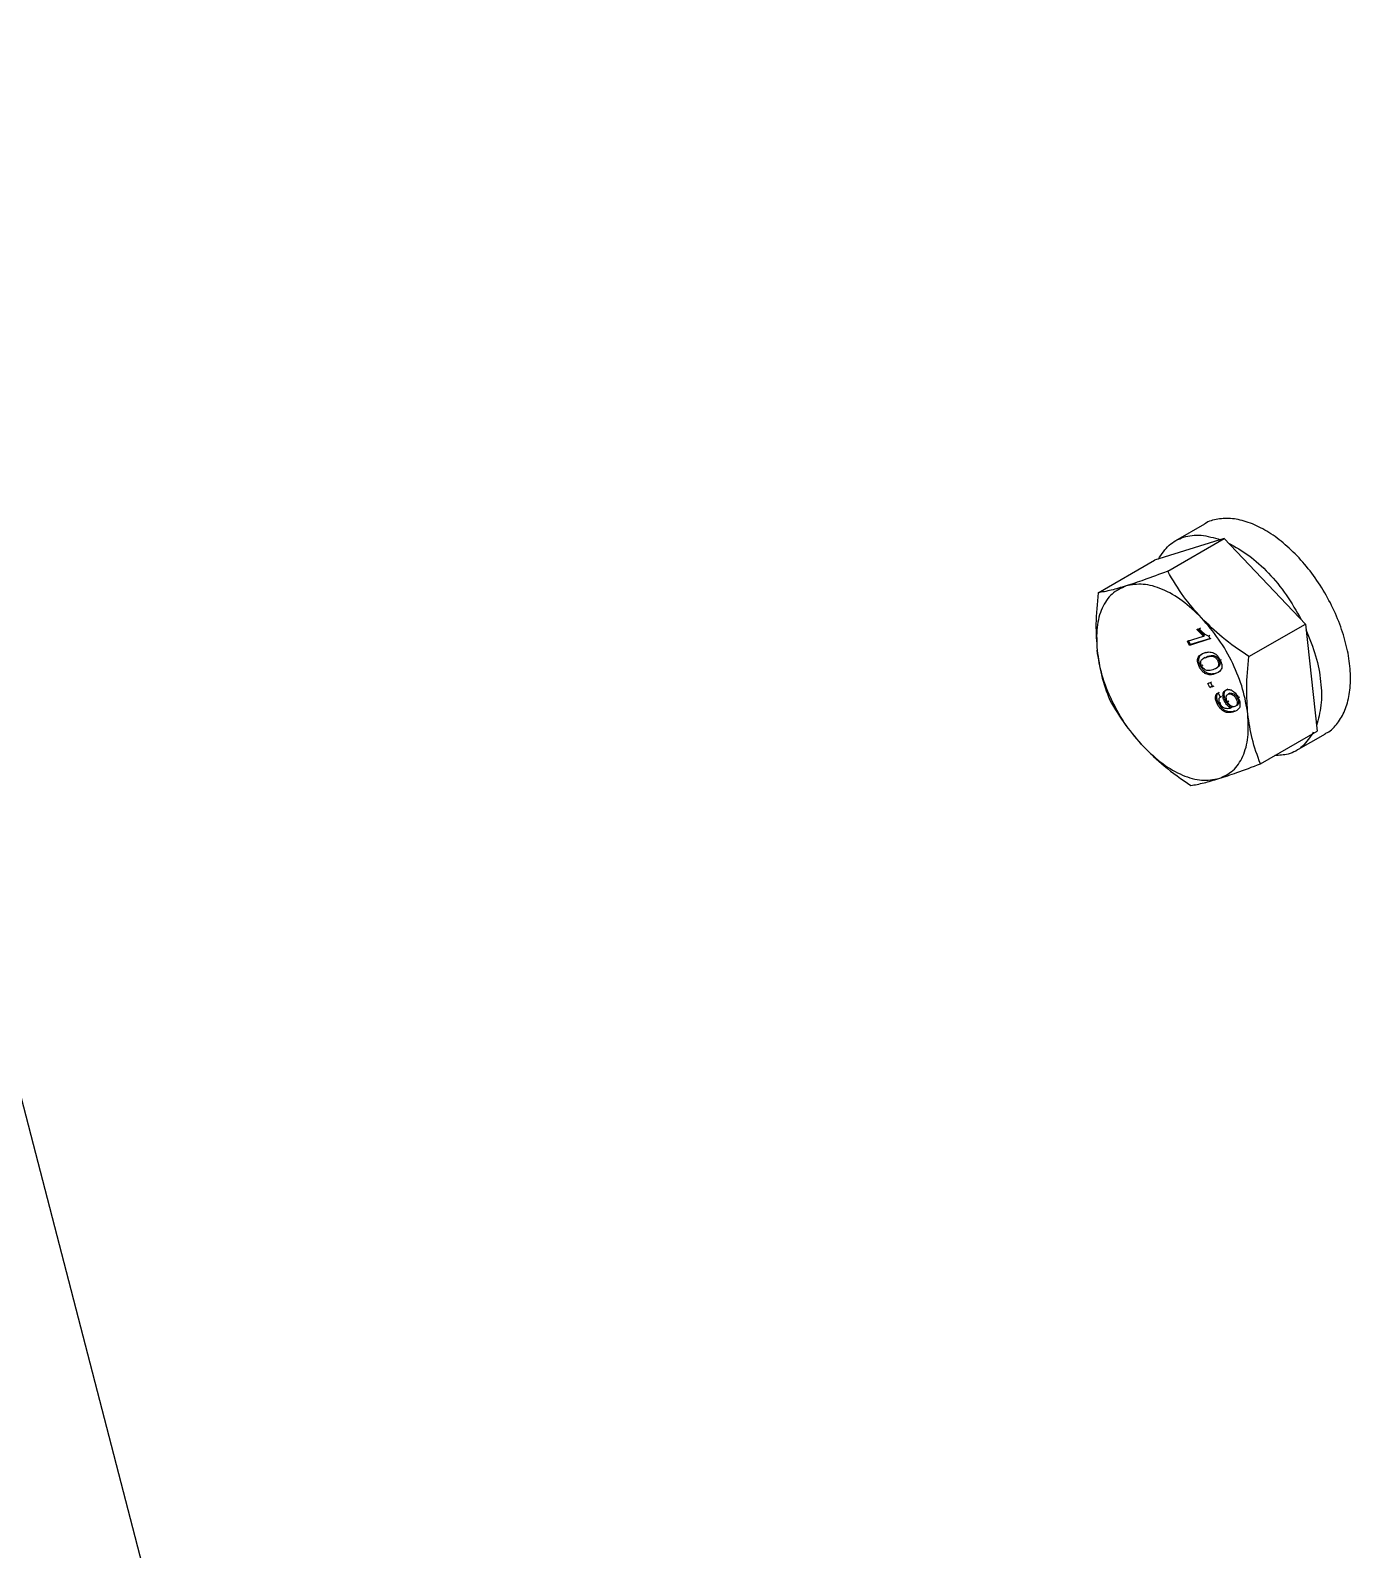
# Model space of a CAD drawing. Header units: millimetres. Extents: x 861 to 27901, y 673 to 17923.
# Drawn here: x 22868.8 to 23014.9, y 7504.6 to 7672.7 of the extents above; entities that cross this region are included whole.
import ezdxf

# ---------------------------------------------------------------- set-up
doc = ezdxf.new("R2010")
doc.units = ezdxf.units.MM
doc.header["$LTSCALE"] = 33.3

msp = doc.modelspace()

# ---------------------------------------------------------------- linework, layer by layer
at = {"color": 7, "linetype": 'Continuous', "lineweight": 25}
for p, q in [((22808.89, 7781.71), (22937.83, 7284.52)), ((22998.7, 7618.04), (22995.48, 7616.19)), ((23000.89, 7616.45), (22993.19, 7614.05)), ((22994.63, 7612.83), (23000.89, 7616.45)), ((23000.89, 7616.45), (23009.87, 7606.99)), ((22986.94, 7610.44), (22993.19, 7614.05)), ((22997.84, 7606.38), (22998.11, 7606.47)), ((22997.84, 7606.38), (22997.98, 7606.47)), ((22998.58, 7605.65), (22997.84, 7606.38)), ((22998.72, 7605.73), (22997.98, 7606.47)), ((22998.11, 7606.47), (22998.25, 7606.55)), ((23003.61, 7603.38), (23009.87, 7606.99)), ((23009.87, 7606.99), (23011.15, 7595.13)), ((22996.81, 7605.09), (22998.58, 7605.65)), ((22996.81, 7605.09), (22996.95, 7605.17)), ((22997.03, 7604.62), (22996.81, 7605.09)), ((22997.17, 7604.71), (22996.95, 7605.17)), ((22999.31, 7605.34), (22997.03, 7604.62)), ((22997.03, 7604.62), (22997.17, 7604.71)), ((22999.27, 7605.36), (22997.17, 7604.71)), ((22998.58, 7605.65), (22998.72, 7605.73)), ((22999.31, 7605.72), (22999.17, 7605.64)), ((22999.17, 7605.64), (22999.31, 7605.34)), ((22999.31, 7605.34), (22999.45, 7605.42)), ((22997.96, 7603.16), (22998.1, 7603.24)), ((22998.75, 7603.28), (22998.61, 7603.2)), ((22998.72, 7603.81), (22998.86, 7603.89)), ((22998.76, 7603.26), (22999.09, 7603.42)), ((22999.09, 7603.42), (22998.95, 7603.34)), ((22999.78, 7603.36), (22999.92, 7603.44)), ((23000.31, 7603), (23000.17, 7602.92)), ((23000.44, 7603), (23000.58, 7603.08)), ((22998.27, 7602.36), (22998.13, 7602.28)), ((22998.53, 7602.44), (22998.39, 7602.36)), ((22999.96, 7602.07), (23000.1, 7602.15)), ((22999.06, 7600.41), (22999.35, 7600.51)), ((22999.06, 7600.41), (22999.2, 7600.5)), ((22999.28, 7599.95), (22999.06, 7600.41)), ((22999.58, 7600.04), (22999.28, 7599.95)), ((22999.28, 7599.95), (22999.42, 7600.03)), ((22999.35, 7600.51), (22999.49, 7600.59)), ((22999.35, 7600.51), (22999.58, 7600.04)), ((22999.56, 7600.07), (22999.42, 7600.03)), ((22999.72, 7600.12), (22999.58, 7600.04)), ((23000.2, 7599.37), (23000.34, 7599.45)), ((23000.2, 7599.37), (23000.45, 7598.91)), ((23001.15, 7599.72), (23001.29, 7599.8)), ((23001.19, 7599.13), (23001.18, 7599.13)), ((23001.49, 7599.33), (23001.35, 7599.25)), ((23000.1, 7598.18), (23000.24, 7598.26)), ((23000.37, 7598.24), (23000.51, 7598.32)), ((23000.45, 7598.91), (23000.59, 7598.99)), ((23000.91, 7598.46), (23001.05, 7598.54)), ((23001.24, 7598.39), (23001.38, 7598.48)), ((23001.55, 7597.69), (23001.69, 7597.77)), ((23001.55, 7597.69), (23001.61, 7597.71)), ((23001.61, 7597.71), (23001.75, 7597.79)), ((23001.69, 7597.77), (23001.75, 7597.79)), ((23002.19, 7597.93), (23002.05, 7597.85)), ((23002.35, 7598.76), (23002.21, 7598.68)), ((23002.24, 7597.97), (23002.38, 7598.05)), ((23002.44, 7598.84), (23002.58, 7598.92)), ((23004.89, 7591.52), (23011.15, 7595.13)), ((23008.86, 7593), (23012.08, 7594.85))]:
    msp.add_line(p, q, dxfattribs=at)
for points, knots in [([(23012.07, 7594.89), (23012.14, 7594.92), (23012.69, 7595.14), (23013.45, 7595.98), (23014.29, 7597.38), (23014.77, 7599.16), (23014.91, 7601.2), (23014.69, 7603.44), (23014.12, 7605.79), (23013.23, 7608.17), (23012.04, 7610.48), (23010.61, 7612.64), (23008.97, 7614.57), (23007.21, 7616.2), (23005.37, 7617.46), (23003.54, 7618.3), (23001.77, 7618.72), (23000.17, 7618.63), (22999.13, 7618.38), (22998.72, 7618.05), (22998.7, 7618.03)], [0, 0, 0, 0, 0.0106095, 0.0722654, 0.1339214, 0.1955774, 0.2572333, 0.3188893, 0.3805453, 0.4422012, 0.5038572, 0.5655131, 0.6271691, 0.6888251, 0.750481, 0.812137, 0.873793, 0.9354489, 0.9971049, 1, 1, 1, 1]), ([(22994.63, 7612.83), (22993.73, 7612.5), (22992.05, 7611.86), (22990.68, 7611.41), (22990.03, 7611.2)], [0, 0, 0, 0, 0.532771, 1, 1, 1, 1]), ([(22998.37, 7607.67), (22997.69, 7608.44), (22996.24, 7610.08), (22995.19, 7611.88), (22994.63, 7612.83)], [0, 0, 0, 0, 0.467229, 1, 1, 1, 1]), ([(22990.03, 7611.2), (22989.46, 7611.03), (22988.23, 7610.67), (22987.39, 7610.52), (22986.94, 7610.44)], [0, 0, 0, 0, 0.467229, 1, 1, 1, 1]), ([(22986.94, 7610.44), (22986.82, 7609.27), (22986.61, 7607.08), (22986.76, 7605.03), (22986.83, 7604.08)], [0, 0, 0, 0, 0.532771, 1, 1, 1, 1]), ([(23003.61, 7603.38), (23002.6, 7604.07), (23000.71, 7605.38), (22999.11, 7606.94), (22998.37, 7607.67)], [0, 0, 0, 0, 0.532771, 1, 1, 1, 1]), ([(22998.11, 7606.47), (22998.28, 7606.29), (22998.62, 7605.92), (22998.98, 7605.73), (22999.17, 7605.64)], [0, 0, 0, 0, 0.500866, 1, 1, 1, 1]), ([(22986.83, 7604.08), (22986.96, 7603.16), (22987.25, 7601.19), (22987.88, 7599.49), (22988.22, 7598.58)], [0, 0, 0, 0, 0.467229, 1, 1, 1, 1]), ([(22998.13, 7602.28), (22998.06, 7602.43), (22997.96, 7602.67), (22997.93, 7602.93), (22997.94, 7603.07), (22997.95, 7603.13), (22997.96, 7603.16)], [0, 0, 0, 0, 0.498795, 0.749148, 0.874576, 1, 1, 1, 1]), ([(22997.96, 7603.16), (22997.99, 7603.25), (22998.07, 7603.43), (22998.32, 7603.66), (22998.56, 7603.75), (22998.72, 7603.81)], [0, 0, 0, 0, 0.249754, 0.499871, 1, 1, 1, 1]), ([(22998.27, 7602.36), (22998.2, 7602.51), (22998.1, 7602.75), (22998.07, 7603.05), (22998.09, 7603.18), (22998.1, 7603.24)], [0, 0, 0, 0, 0.499036, 0.74951, 1, 1, 1, 1]), ([(22998.1, 7603.24), (22998.13, 7603.33), (22998.21, 7603.51), (22998.34, 7603.62), (22998.41, 7603.67)], [0, 0, 0, 0, 0.499636, 1, 1, 1, 1]), ([(22998.39, 7602.36), (22998.36, 7602.43), (22998.3, 7602.59), (22998.29, 7602.8), (22998.33, 7602.97), (22998.53, 7603.2), (22998.76, 7603.28), (22998.95, 7603.34)], [0, 0, 0, 0, 0.124696, 0.249462, 0.374432, 0.499637, 1, 1, 1, 1]), ([(22998.72, 7603.81), (22998.85, 7603.84), (22999.11, 7603.91), (22999.49, 7603.89), (22999.82, 7603.75), (23000.06, 7603.56), (23000.28, 7603.3), (23000.39, 7603.1), (23000.44, 7603)], [0, 0, 0, 0, 0.2504817, 0.5003456, 0.6317049, 0.7502211, 0.8749867, 1, 1, 1, 1]), ([(22998.95, 7603.34), (22999.07, 7603.37), (22999.27, 7603.42), (22999.55, 7603.44), (22999.7, 7603.38), (22999.78, 7603.36)], [0, 0, 0, 0, 0.500372, 0.750515, 1, 1, 1, 1]), ([(22999.09, 7603.42), (22999.21, 7603.45), (22999.41, 7603.5), (22999.69, 7603.52), (22999.85, 7603.46), (22999.92, 7603.44)], [0, 0, 0, 0, 0.5003723, 0.7505151, 1, 1, 1, 1]), ([(23000.17, 7602.92), (23000.2, 7602.84), (23000.27, 7602.69), (23000.28, 7602.48), (23000.23, 7602.3), (23000.04, 7602.07), (22999.81, 7602), (22999.62, 7601.93)], [0, 0, 0, 0, 0.124745, 0.249484, 0.374471, 0.499648, 1, 1, 1, 1]), ([(22999.78, 7603.36), (22999.82, 7603.33), (22999.9, 7603.29), (23000, 7603.18), (23000.1, 7603.06), (23000.15, 7602.97), (23000.17, 7602.92)], [0, 0, 0, 0, 0.250158, 0.500156, 0.750032, 1, 1, 1, 1]), ([(23000.44, 7603), (23000.48, 7602.89), (23000.58, 7602.68), (23000.64, 7602.37), (23000.62, 7602.09), (23000.41, 7601.7), (23000.1, 7601.57), (22999.85, 7601.47)], [0, 0, 0, 0, 0.1253733, 0.2506437, 0.3756975, 0.5011132, 1, 1, 1, 1]), ([(22999.92, 7603.44), (22999.96, 7603.41), (23000.04, 7603.37), (23000.14, 7603.27), (23000.22, 7603.16), (23000.28, 7603.07), (23000.3, 7603.02), (23000.31, 7603)], [0, 0, 0, 0, 0.250055, 0.499949, 0.749722, 0.874857, 1, 1, 1, 1]), ([(23000.31, 7603), (23000.34, 7602.92), (23000.41, 7602.77), (23000.42, 7602.56), (23000.37, 7602.39), (23000.27, 7602.25), (23000.15, 7602.2), (23000.09, 7602.18)], [0, 0, 0, 0, 0.183123, 0.366237, 0.549716, 0.733474, 1, 1, 1, 1]), ([(23003.5, 7597.02), (23003.43, 7597.97), (23003.29, 7600.02), (23003.5, 7602.21), (23003.61, 7603.38)], [0, 0, 0, 0, 0.467229, 1, 1, 1, 1]), ([(22999.85, 7601.47), (22999.71, 7601.43), (22999.45, 7601.36), (22999.07, 7601.38), (22998.75, 7601.52), (22998.51, 7601.7), (22998.29, 7601.97), (22998.18, 7602.17), (22998.13, 7602.28)], [0, 0, 0, 0, 0.2504758, 0.5003474, 0.6257683, 0.7501762, 0.8749697, 1, 1, 1, 1]), ([(22999.99, 7601.55), (22999.85, 7601.51), (22999.59, 7601.44), (22999.21, 7601.46), (22998.89, 7601.6), (22998.65, 7601.79), (22998.43, 7602.05), (22998.32, 7602.26), (22998.27, 7602.36)], [0, 0, 0, 0, 0.250472, 0.500339, 0.626188, 0.75018, 0.874972, 1, 1, 1, 1]), ([(22999.62, 7601.93), (22999.43, 7601.88), (22999.2, 7601.81), (22998.86, 7601.87), (22998.69, 7601.98), (22998.51, 7602.14), (22998.43, 7602.29), (22998.39, 7602.36)], [0, 0, 0, 0, 0.50041, 0.625613, 0.75058, 0.875344, 1, 1, 1, 1]), ([(23000.1, 7598.18), (23000.04, 7598.31), (22999.96, 7598.5), (22999.92, 7598.76), (22999.92, 7598.99), (23000, 7599.23), (23000.13, 7599.32), (23000.2, 7599.37)], [0, 0, 0, 0, 0.2498595, 0.3757184, 0.500481, 0.7498462, 1, 1, 1, 1]), ([(23000.24, 7598.26), (23000.18, 7598.39), (23000.1, 7598.59), (23000.06, 7598.84), (23000.06, 7599.07), (23000.14, 7599.31), (23000.27, 7599.4), (23000.34, 7599.45)], [0, 0, 0, 0, 0.249859, 0.375956, 0.500482, 0.749847, 1, 1, 1, 1]), ([(23000.91, 7598.46), (23000.88, 7598.53), (23000.81, 7598.68), (23000.76, 7598.9), (23000.74, 7599.11), (23000.76, 7599.3), (23000.81, 7599.46), (23000.93, 7599.62), (23001.06, 7599.68), (23001.15, 7599.72)], [0, 0, 0, 0, 0.125074, 0.250064, 0.373261, 0.500199, 0.624296, 0.750369, 1, 1, 1, 1]), ([(23001.05, 7598.54), (23001.03, 7598.57), (23001, 7598.65), (23000.94, 7598.8), (23000.9, 7598.98), (23000.88, 7599.19), (23000.9, 7599.38), (23000.95, 7599.54), (23001.02, 7599.65), (23001.09, 7599.69), (23001.12, 7599.7)], [0, 0, 0, 0, 0.07547, 0.150945, 0.301578, 0.450313, 0.603034, 0.752855, 0.90453, 1, 1, 1, 1]), ([(23001.24, 7598.39), (23001.2, 7598.49), (23001.14, 7598.64), (23001.11, 7598.83), (23001.11, 7598.96), (23001.14, 7599.07), (23001.21, 7599.18), (23001.3, 7599.22), (23001.35, 7599.25)], [0, 0, 0, 0, 0.2495205, 0.3738508, 0.4998888, 0.6240956, 0.7503154, 1, 1, 1, 1]), ([(23001.15, 7599.72), (23001.25, 7599.74), (23001.4, 7599.77), (23001.64, 7599.7), (23001.82, 7599.6), (23002, 7599.45), (23002.23, 7599.22), (23002.36, 7598.99), (23002.44, 7598.84)], [0, 0, 0, 0, 0.249869, 0.376454, 0.500348, 0.627239, 0.750824, 1, 1, 1, 1]), ([(23001.35, 7599.25), (23001.42, 7599.26), (23001.56, 7599.29), (23001.76, 7599.2), (23001.92, 7599.09), (23002.07, 7598.93), (23002.16, 7598.78), (23002.21, 7598.68)], [0, 0, 0, 0, 0.2502504, 0.4998418, 0.6295763, 0.7506654, 1, 1, 1, 1]), ([(23001.49, 7599.33), (23001.56, 7599.34), (23001.7, 7599.37), (23001.9, 7599.28), (23002.06, 7599.17), (23002.21, 7599.01), (23002.3, 7598.86), (23002.35, 7598.76)], [0, 0, 0, 0, 0.2502502, 0.4998414, 0.6292884, 0.7506655, 1, 1, 1, 1]), ([(22988.22, 7598.58), (22988.78, 7597.63), (22989.83, 7595.83), (22991.28, 7594.19), (22991.96, 7593.42)], [0, 0, 0, 0, 0.532771, 1, 1, 1, 1]), ([(23001.93, 7597.28), (23001.79, 7597.24), (23001.51, 7597.16), (23001.11, 7597.2), (23000.76, 7597.37), (23000.5, 7597.58), (23000.27, 7597.86), (23000.16, 7598.07), (23000.1, 7598.18)], [0, 0, 0, 0, 0.250485, 0.500119, 0.627899, 0.750092, 0.874994, 1, 1, 1, 1]), ([(23002.07, 7597.36), (23001.93, 7597.32), (23001.65, 7597.25), (23001.25, 7597.28), (23000.9, 7597.45), (23000.64, 7597.66), (23000.41, 7597.94), (23000.3, 7598.15), (23000.24, 7598.26)], [0, 0, 0, 0, 0.2504849, 0.5001185, 0.6280399, 0.7500924, 0.8749937, 1, 1, 1, 1]), ([(23000.45, 7598.91), (23000.41, 7598.88), (23000.34, 7598.82), (23000.28, 7598.69), (23000.27, 7598.57), (23000.29, 7598.46), (23000.32, 7598.35), (23000.36, 7598.28), (23000.37, 7598.24)], [0, 0, 0, 0, 0.276477, 0.499318, 0.623718, 0.749496, 0.874756, 1, 1, 1, 1]), ([(23000.37, 7598.24), (23000.41, 7598.17), (23000.49, 7598.03), (23000.64, 7597.86), (23000.8, 7597.73), (23001.13, 7597.63), (23001.37, 7597.66), (23001.55, 7597.69)], [0, 0, 0, 0, 0.125207, 0.25031, 0.375339, 0.50062, 1, 1, 1, 1]), ([(23001.61, 7597.71), (23001.54, 7597.75), (23001.41, 7597.82), (23001.22, 7597.99), (23001.04, 7598.21), (23000.95, 7598.37), (23000.91, 7598.46)], [0, 0, 0, 0, 0.2489432, 0.4994503, 0.7502849, 1, 1, 1, 1]), ([(23001.75, 7597.79), (23001.68, 7597.83), (23001.55, 7597.9), (23001.36, 7598.08), (23001.18, 7598.29), (23001.09, 7598.45), (23001.05, 7598.54)], [0, 0, 0, 0, 0.24954, 0.50198, 0.751372, 1, 1, 1, 1]), ([(23002.05, 7597.85), (23001.99, 7597.84), (23001.89, 7597.82), (23001.74, 7597.86), (23001.63, 7597.92), (23001.52, 7598.01), (23001.37, 7598.16), (23001.29, 7598.3), (23001.24, 7598.39)], [0, 0, 0, 0, 0.2499765, 0.3782222, 0.5003423, 0.6274524, 0.7508111, 1, 1, 1, 1]), ([(23002.44, 7598.84), (23002.49, 7598.74), (23002.57, 7598.53), (23002.63, 7598.23), (23002.63, 7597.95), (23002.55, 7597.64), (23002.3, 7597.41), (23002.06, 7597.32), (23001.93, 7597.28)], [0, 0, 0, 0, 0.125064, 0.25009, 0.37511, 0.500169, 0.749441, 1, 1, 1, 1]), ([(23002.21, 7598.68), (23002.25, 7598.58), (23002.31, 7598.44), (23002.33, 7598.25), (23002.32, 7598.12), (23002.28, 7598.02), (23002.2, 7597.91), (23002.11, 7597.87), (23002.05, 7597.85)], [0, 0, 0, 0, 0.249017, 0.372138, 0.499365, 0.623562, 0.749893, 1, 1, 1, 1]), ([(23002.35, 7598.76), (23002.39, 7598.66), (23002.46, 7598.52), (23002.47, 7598.33), (23002.46, 7598.2), (23002.42, 7598.1), (23002.34, 7597.99), (23002.25, 7597.96), (23002.19, 7597.93)], [0, 0, 0, 0, 0.249017, 0.371845, 0.499365, 0.623226, 0.749892, 1, 1, 1, 1]), ([(23004.89, 7591.52), (23004.55, 7592.43), (23003.92, 7594.13), (23003.63, 7596.1), (23003.5, 7597.02)], [0, 0, 0, 0, 0.5327709, 1, 1, 1, 1]), ([(23010.74, 7595.01), (23010.38, 7594.46), (23009.64, 7593.37), (23008.14, 7592.51), (23006.98, 7592.46), (23006.47, 7592.43)], [0, 0, 0, 0, 0.3621128, 0.7242256, 1, 1, 1, 1]), ([(22991.96, 7593.42), (22992.7, 7592.69), (22994.29, 7591.13), (22996.19, 7589.82), (22997.2, 7589.12)], [0, 0, 0, 0, 0.467229, 1, 1, 1, 1]), ([(23000.29, 7589.89), (23000.94, 7590.1), (23002.31, 7590.55), (23003.99, 7591.18), (23004.89, 7591.52)], [0, 0, 0, 0, 0.467229, 1, 1, 1, 1]), ([(22997.2, 7589.12), (22997.64, 7589.2), (22998.49, 7589.35), (22999.72, 7589.72), (23000.29, 7589.89)], [0, 0, 0, 0, 0.532771, 1, 1, 1, 1])]:
    msp.add_open_spline(points, degree=3, knots=knots, dxfattribs=at)
for points in [[(22993.6, 7614.17), (22993.96, 7614.73), (22994.7, 7615.83), (22996.35, 7616.69), (22998.29, 7616.95), (22999.75, 7616.53), (23000.49, 7616.32)], [(23001.36, 7615.95), (23002.11, 7615.53), (23003.62, 7614.69), (23005.81, 7612.68), (23007.82, 7610.27), (23008.87, 7608.41), (23009.39, 7607.48)], [(22990.03, 7611.2), (22989.48, 7610.95), (22988.39, 7610.45), (22987.31, 7608.82), (22986.7, 7606.7), (22986.78, 7604.95), (22986.83, 7604.08)], [(22998.37, 7607.67), (22997.67, 7608.34), (22996.27, 7609.68), (22994.04, 7610.92), (22991.88, 7611.54), (22990.65, 7611.31), (22990.03, 7611.2)], [(23003.5, 7597.02), (23003.35, 7597.94), (23003.04, 7599.78), (23001.89, 7602.64), (23000.34, 7605.39), (22999.03, 7606.91), (22998.37, 7607.67)], [(23009.93, 7606.37), (23010.32, 7605.4), (23011.1, 7603.45), (23011.63, 7600.58), (23011.7, 7597.91), (23011.29, 7596.47), (23011.08, 7595.75)], [(22991.96, 7593.42), (22991.3, 7594.18), (22989.98, 7595.71), (22988.43, 7598.45), (22987.28, 7601.32), (22986.98, 7603.16), (22986.83, 7604.08)], [(23000.29, 7589.89), (23000.84, 7590.14), (23001.94, 7590.64), (23003.02, 7592.27), (23003.62, 7594.4), (23003.54, 7596.14), (23003.5, 7597.02)], [(22991.96, 7593.42), (22992.66, 7592.75), (22994.06, 7591.41), (22996.28, 7590.18), (22998.44, 7589.56), (22999.68, 7589.78), (23000.29, 7589.89)]]:
    msp.add_open_spline(points, degree=3, dxfattribs=at)

doc.saveas('drawing.dxf')
